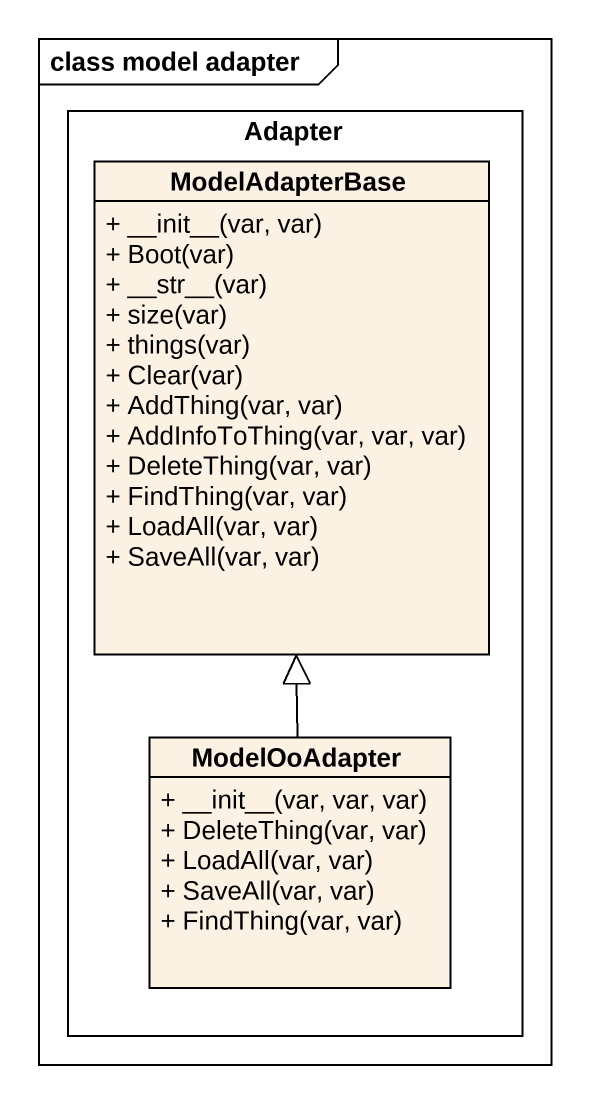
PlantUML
@startuml
mainframe class model adapter
hide circle
hide empty members
skinparam classAttributeIconSize 0
rectangle Adapter {
  class ModelAdapterBase {
    + ~__init~__(var, var)
    + Boot(var)
    + ~__str~__(var)
    + size(var)
    + things(var)
    + Clear(var)
    + AddThing(var, var)
    + AddInfoToThing(var, var, var)
    + DeleteThing(var, var)
    + FindThing(var, var)
    + LoadAll(var, var)
    + SaveAll(var, var)
  }
  class ModelOoAdapter {
    + ~__init~__(var, var, var)
    + DeleteThing(var, var)
    + LoadAll(var, var)
    + SaveAll(var, var)
    + FindThing(var, var)
  }
}
ModelOoAdapter -up-|> ModelAdapterBase
@enduml
